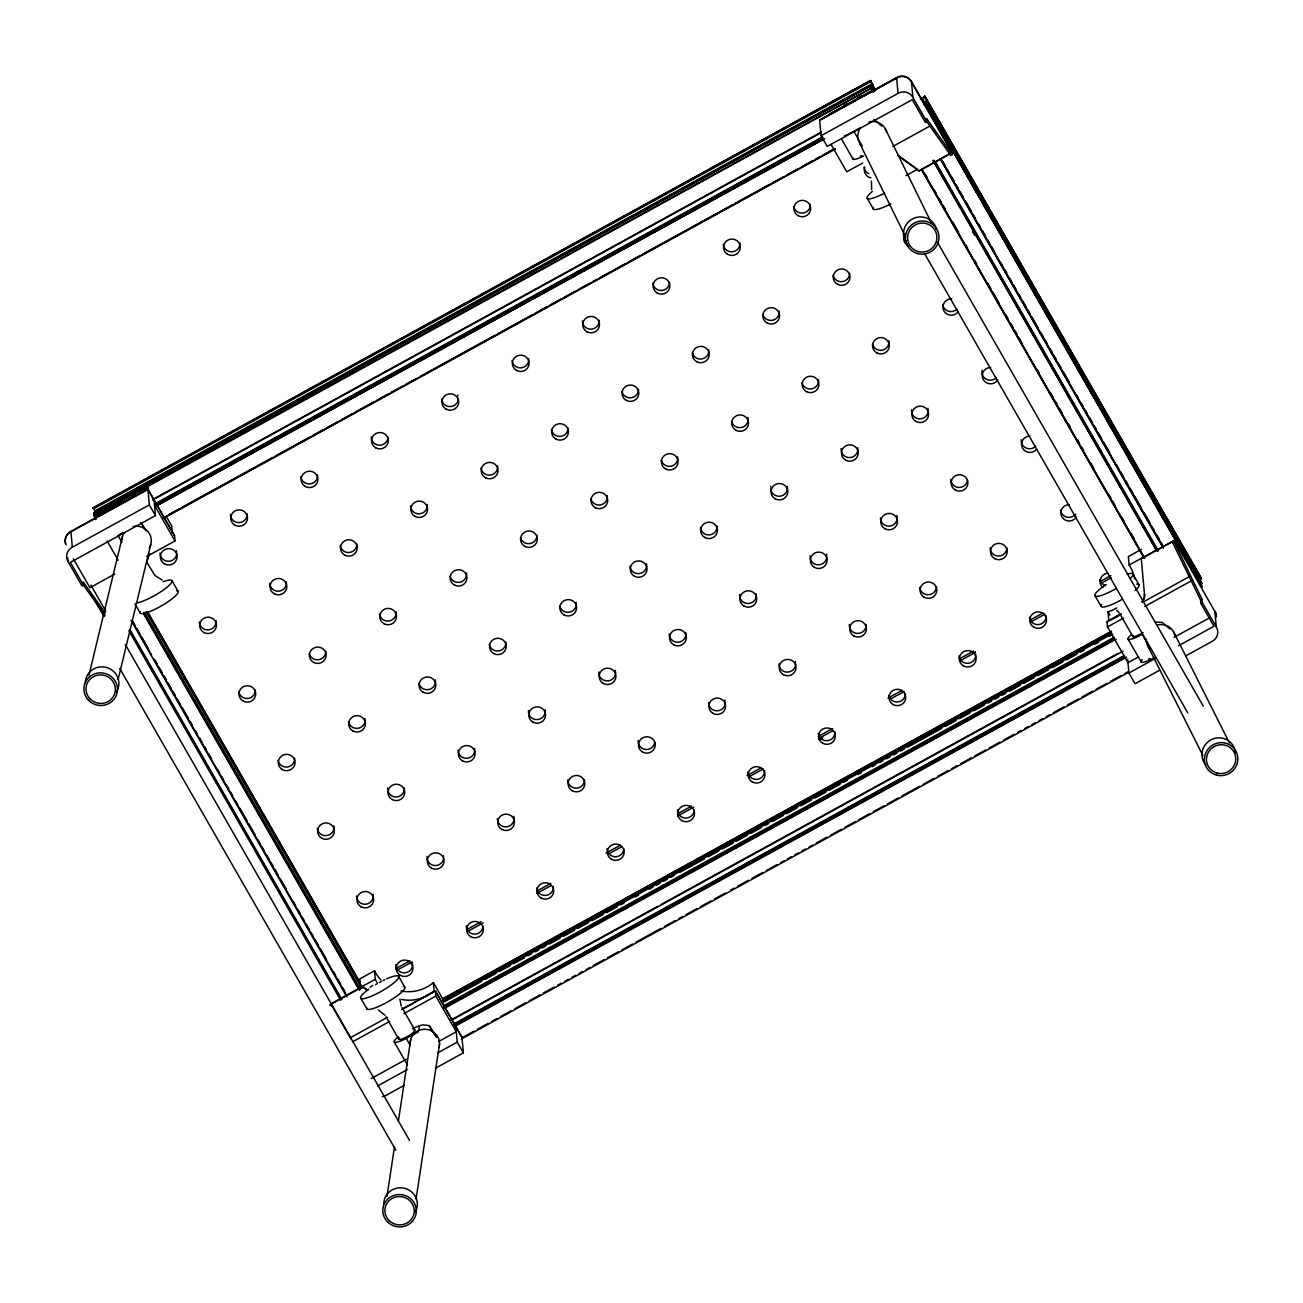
<?xml version="1.0" encoding="UTF-8"?>
<svg xmlns="http://www.w3.org/2000/svg" width="1303" height="1303" viewBox="0 0 1303 1303"><rect width="100%" height="100%" fill="white"/><g stroke="black" fill="none" stroke-linecap="round" stroke-linejoin="round"><path stroke-width="1.5" d="M386.991 1196.431L394.516 1146.64M398.376 1121.085L410.722 1039.419M416.064 1199.118L439.551 1043.768M434.469 1034.452A13.437 12.981 11 0 1 436.586 1037.221L429.208 1025.591L422.693 1024.858L419.517 1025.722L418.296 1031.976L406.21 1038.377A14.708 2.899 -29.8 0 1 394.825 1042.351A14.708 2.899 -29.8 0 1 398.376 1036.83M871.626 189.619L871.414 181.068M88.913 675.296L122.498 536.364M118.101 679.563L150.741 544.54M921.547 99.093L925.049 96.227L920.423 99.061M1198.793 580.747L1201.431 578.483L924.821 96.194M370.15 987.299L372.772 985.345M844.458 135.773A14.708 2.899 -29.8 0 0 853.872 131.391L860.746 127.466M95.282 512.014L93.197 507.616L870.599 80.493L872.147 83.522M93.262 508.219L870.795 80.753M93.311 508.398L870.599 80.493M93.507 508.805L870.795 81.633L872.88 84.809M94.777 511.02L872.065 83.832L875.6 90.542M95.005 511.46L872.293 84.272L875.16 90.591M94.891 515.63L93.686 512.893L872.587 84.825M93.751 513.626L870.974 85.721L874.199 91.047M829.539 113.915L872.31 90.396L871.17 87.985L93.881 515.157L95.982 519.571M93.963 516.037L872.13 87.936L874.069 91.194M103.898 512.177L107.465 510.206M118.15 504.326L121.716 502.372M132.417 496.492L135.984 494.537M139.551 492.567L148.461 487.68M843.741 105.576L847.308 103.605M858.009 97.725L861.576 95.77M148.509 488.185L94.972 517.063M66.013 544.687A10.554 10.31 -5.2 0 1 70.883 531.412L147.89 489.097L174.504 535.533L174.993 540.957L146.636 556.544M952.216 154.585L952.004 152.386L911.481 81.649A10.554 10.31 -5.2 0 0 896.627 77.61L819.62 119.925L821.069 135.707L827.21 146.425L912.263 99.68L925.374 122.531L926.84 121.733L926.531 118.475L952.216 154.585L950.75 155.399L926.238 120.918M896.659 77.952L819.652 120.267L896.659 77.968A10.554 10.31 -5.2 0 1 911.514 82.008L952.037 152.744M152.712 499.489L821.248 132.092M152.744 499.977L821.297 132.58M105.38 613.143L83.197 581.952L83.506 585.21L82.04 586.024L68.114 561.723A10.554 10.31 -5.2 0 1 72.316 547.195L149.324 504.88L147.89 489.097M821.069 135.707L898.06 93.393A10.554 10.31 -5.2 0 1 912.914 97.432L926.84 121.733M155.79 503.333L822.535 136.913M156.018 503.805L822.779 137.369M156.165 505.531L822.926 139.095M155.22 506.492L821.981 140.072M156.213 506.036L824.766 138.623M154.063 500.173L155.464 515.597L70.395 562.342L83.506 585.21M168.624 514.701L179.325 508.789M182.892 506.867L272.034 457.842M275.601 455.92L309.462 437.271M313.029 435.349L323.73 429.436M327.297 427.514L337.998 421.586M341.565 419.68L352.25 413.751M355.817 411.829L373.652 401.992M377.218 400.07L387.903 394.157M391.486 392.236L402.171 386.323M405.738 384.401L416.439 378.473M420.006 376.567L494.879 335.376M498.446 333.454L532.308 314.789M535.891 312.883L546.576 306.954M550.143 305.049L560.844 299.12M564.411 297.198L575.095 291.286M578.662 289.364L589.363 283.451M592.93 281.529L596.497 279.526M600.064 277.604L610.749 271.692M614.332 269.77L625.017 263.841M628.583 261.936L639.284 256.007M642.851 254.101L731.993 205.06M735.56 203.154L769.421 184.489M772.988 182.567L783.689 176.654M787.256 174.732L797.941 168.82M801.524 166.898L812.209 160.969M815.776 159.064L819.343 157.06M822.91 155.138L833.611 149.21M163.103 518.04L835.207 148.672M163.347 518.399L835.451 149.014M924.853 101.748L925.602 102.237L923.501 102.856M923.778 104.843L925.749 103.768L1202.197 586.904L925.749 103.768M114.745 574.069L89.923 587.718L73.359 558.792M862.684 163.022L846.738 171.784L831.135 144.568M892.816 146.457L930.016 126.016M906.041 175.596L917.442 169.325L897.653 155.122M952.004 152.386L919.055 170.888L950.31 153.705M374.547 970.784L359.872 978.846L360.654 987.348L375.313 979.302L374.547 970.784A37.803 36.907 -5.2 0 0 381.03 980.084M1141.412 549.345L1128.365 556.511L1129.147 565.013A37.803 36.907 -5.2 0 1 1134.685 578.972M1129.147 565.013L1143.806 556.951M331.271 1003.668L362.543 986.485L367.462 990.036M1142.063 602.002A10.017 9.789 -5.2 0 0 1144.506 594.705L1141.298 558.515L1174.296 540.37L1214.868 611.465A10.554 10.31 -5.2 0 1 1216.383 616.824M329.578 1004.988L362.576 986.843L367.495 990.41M395.607 968.699L409.875 960.865M466.963 929.495L481.23 921.661M536.527 891.268L550.794 883.418M606.09 853.042L620.358 845.191M677.43 813.821L691.698 805.987M746.994 775.594L761.261 767.76M818.349 736.39L832.617 728.54M887.913 698.164L902.181 690.313M959.252 658.943L973.52 651.109M1030.608 619.739L1043.084 612.866M1100.172 581.513L1110.873 575.617M1174.329 540.729L1141.298 558.515M1178.531 645.734L1213.973 626.271L1200.877 603.403L1200.584 600.146L1173.026 543.384L1174.492 542.569L1174.296 540.37M397.594 969.904L411.862 962.054M467.158 931.678L483.218 922.85M536.722 893.435L550.99 885.6M608.061 854.231L622.329 846.38M677.625 816.004L693.685 807.176M748.981 776.783L763.249 768.949M818.545 738.557L832.812 730.722M889.884 699.353L904.152 691.502M959.448 661.126L975.507 652.298M1030.803 621.906L1045.071 614.071M1100.367 583.679L1111.068 577.799M819.326 739.632L822.893 737.661M435.365 1068.265L463.363 1052.873L461.93 1037.09L435.316 990.655L402.35 1009.141M1120.906 613.876L1107.013 621.498L1107.501 626.922L1127.975 662.657L1138.61 656.81M350.279 1037.742L387.496 1017.301M401.682 1009.499L435.349 990.997L461.962 1037.449M1107.045 621.873L1121.215 614.071M1142.487 602.377L1190.339 576.089M352.51 1041.846L389.727 1021.389M403.914 1013.604L435.805 996.078L435.316 990.655M1107.501 626.922L1123.447 618.159M1144.718 606.481L1192.571 580.177M442.987 998.619L1111.524 631.206M443.167 998.831L1109.928 632.395M443.101 999.824L1111.638 632.411M441.505 1002.414L1111.834 634.024M444.258 1001.844L481.703 981.273M485.253 979.302L495.954 973.439M499.521 971.468L510.222 965.588M513.789 963.634L524.49 957.754M528.041 955.799L531.608 953.829M535.175 951.874L538.742 949.92M542.309 947.965L545.876 945.994M549.443 944.04L560.143 938.16M563.71 936.205L574.395 930.326M577.962 928.355L588.663 922.491M592.23 920.521L602.931 914.641M606.498 912.686L617.182 906.807M620.749 904.852L624.316 902.881M635.017 897.018L638.584 895.047M649.269 889.167L652.836 887.213M656.403 885.258L659.969 883.287M663.536 881.333L667.103 879.378M670.67 877.408L674.237 875.453M679.58 872.521L704.548 858.807M708.115 856.837L718.8 850.957M722.367 849.002L733.068 843.122M736.635 841.168L747.336 835.288M750.903 833.334L761.587 827.454M765.154 825.483L768.721 823.529M772.288 821.574L782.989 815.694M786.556 813.723L797.241 807.86M800.808 805.889L811.508 800.009M815.075 798.055L825.776 792.175M829.343 790.221L840.028 784.341M843.595 782.37L847.162 780.416M857.863 774.536L861.43 772.581M872.13 766.701L875.697 764.747M879.248 762.776L882.815 760.822M886.382 758.867L889.949 756.896M893.516 754.942L897.083 752.987M900.65 751.033L904.217 749.062M907.784 747.108L941.646 728.491M945.212 726.537L955.913 720.657M959.48 718.686L970.181 712.822M973.748 710.852L984.433 704.972M988 703.017L991.567 701.063M995.134 699.092L998.701 697.138M1002.268 695.183L1005.835 693.212M1009.402 691.258L1020.102 685.378M1023.653 683.423L1034.354 677.544M1037.921 675.589L1048.622 669.709M1052.189 667.739L1062.873 661.875M1066.44 659.904L1077.141 654.025M1080.708 652.07L1084.275 650.116M1094.976 644.236L1098.543 642.265M1109.228 636.401L1112.795 634.431M443.688 1005.721L1114 637.33M443.769 1007.203L1114.098 638.763M443.834 1007.936L1114.163 639.561M460.871 998.912L471.572 993.033M475.139 991.078L485.824 985.198M489.391 983.228L500.091 977.348M503.658 975.393L514.359 969.513M517.926 967.559L521.493 965.604M532.178 959.725L535.745 957.754M546.446 951.874L550.013 949.92M560.713 944.04L564.264 942.085M567.831 940.131L571.398 938.16M582.099 932.28L585.666 930.326M596.367 924.446L599.934 922.491M610.618 916.612L614.185 914.657M624.886 908.777L628.453 906.807M690.851 872.521L694.418 870.567M697.985 868.596L708.685 862.716M712.236 860.762L722.937 854.882M726.504 852.928L737.205 847.048M740.772 845.093L744.339 843.122M755.023 837.243L758.59 835.288M769.291 829.408L772.858 827.454M783.559 821.574L787.126 819.62M797.811 813.74L801.378 811.769M804.945 809.814L808.511 807.86M819.212 801.98L829.913 796.1M833.464 794.146L837.031 792.175M847.732 786.295L851.299 784.341M920.83 746.13L931.531 740.251M935.098 738.296L945.783 732.416M949.35 730.462L960.05 724.582M963.617 722.611L974.318 716.731M977.869 714.777L981.436 712.822M992.137 706.943L995.704 704.988M1006.405 699.108L1009.972 697.138M1020.656 691.258L1024.223 689.303M1027.79 687.349L1031.357 685.394M1042.058 679.514L1045.625 677.544M1056.326 671.664L1059.876 669.709M1070.577 663.83L1074.144 661.875M1084.845 655.995L1088.412 654.041M444.111 1008.506L1116.215 639.138M1200.584 600.146L1202.05 599.331L1174.492 542.569M1200.877 603.403L1202.343 602.589L1202.05 599.331M450.952 1020.005L657.754 906.351M661.321 904.396L1117.697 653.569M450.985 1020.51L1123.105 651.142M454.03 1023.881L1124.359 655.49M454.258 1024.337L1124.587 655.946M454.421 1026.08L1124.733 657.689M454.454 1026.569L1126.574 657.201M371.208 1078.542L406.666 1059.062M438.557 1041.537L456.278 1031.797L435.805 996.078M1174.052 637.33L1209.493 617.85M463.249 1037.074L473.95 1031.194M477.501 1029.223L488.202 1023.344M491.768 1021.389L497.127 1018.457M500.678 1016.487L511.379 1010.607M514.946 1008.652L525.646 1002.773M529.213 1000.818L539.898 994.938M543.465 992.984L554.166 987.104M557.733 985.133L561.3 983.179M564.867 981.224L568.434 979.27M572.001 977.299L575.568 975.344M579.135 973.39L582.685 971.419M586.252 969.465L589.819 967.51M593.386 965.539L604.087 959.659M607.654 957.705L618.355 951.825M621.906 949.871L632.606 943.991M636.173 942.036L661.142 928.322M664.693 926.352L675.394 920.472M678.961 918.517L682.528 916.563M686.095 914.592L696.796 908.712M700.362 906.758L711.047 900.878M714.614 898.923L725.315 893.044M730.657 890.112L734.224 888.141M737.791 886.187L748.492 880.307M752.059 878.352L762.76 872.473M766.311 870.502L777.011 864.638M780.578 862.667L784.145 860.713M787.712 858.758L791.279 856.788M794.846 854.833L798.413 852.879M801.98 850.908L805.547 848.953M809.098 846.999L812.665 845.028M816.232 843.074L826.933 837.194M830.5 835.239L841.201 829.359M844.767 827.405L855.452 821.525M859.019 819.554L869.72 813.691M873.287 811.72L883.988 805.84M887.555 803.886L898.239 798.006M901.806 796.052L919.641 786.246M923.208 784.292L933.893 778.412M937.46 776.458L948.161 770.578M951.727 768.607L957.07 765.675M960.637 763.721L971.338 757.841M974.905 755.87L985.605 750.007M989.172 748.036L999.857 742.156M1003.424 740.202L1014.125 734.322M1017.692 732.367L1021.259 730.397M1024.826 728.442L1028.393 726.488M1031.96 724.533L1035.51 722.562M1039.077 720.608L1042.644 718.653M1046.211 716.683L1049.778 714.728M1053.345 712.774L1064.046 706.894M1067.613 704.923L1078.298 699.059M1081.865 697.089L1092.565 691.209M1096.132 689.254L1106.833 683.375M1110.4 681.42L1121.085 675.54M1124.652 673.586L1128.219 671.615M461.539 1038.931L1128.3 672.495M377.479 1085.985L407.595 1069.421M437.727 1052.873L457.223 1042.156L455.822 1026.731M1159.556 670.263L1135.06 683.733L1128.919 673.016L1155.5 658.406M403.865 1085.562L386.372 1095.188A10.554 10.31 -5.2 0 1 382.316 1096.605M1185.811 655.832L1212.051 641.418A10.554 10.31 -5.2 0 0 1216.269 626.89L1214.836 611.107A10.554 10.31 -5.2 0 1 1216.35 616.466M1155.175 657.249L1151.868 659.025A14.708 2.899 -29.8 0 1 1142.21 659.611M123.15 532.666L117.97 535.403L121.993 542.439M412.66 1028.588L419.517 1025.722M925.537 101.52L1201.92 583.777L1185.095 555.844M1155.338 622.02L1162.146 622.378L1170.094 629.137M1201.431 578.483L1097.924 399.027M162.207 580.079L154.845 575.437L146.962 562.375M378.326 1009.972L385.004 1015.33M93.197 507.616L94.549 509.701M873.906 119.404L881.838 126.163M897.686 155.48L919.055 170.888M1116.769 610.227L1119.244 612.931M82.903 584.395L105.071 615.586M141.229 522.992L146.343 530.907M925.114 96.845L1201.415 579.232M924.446 96.292L957.721 154.373M959.741 157.891L961.761 161.425M963.78 164.944L1024.305 270.535M1026.308 274.07L1055.56 325.099M1057.58 328.617L1095.904 395.509M924.104 96.438L1201.073 579.493M925.602 102.237L1201.92 583.777M925.863 103.507L927.883 107.025M930.912 112.302L932.932 115.82M934.951 119.339L955.115 154.552M957.135 158.07L959.155 161.588M961.174 165.106L986.387 209.115M988.407 212.633L990.427 216.151M992.43 219.67L995.459 224.947M997.479 228.465L999.499 231.983M1001.518 235.501L1021.682 270.715M1023.702 274.233L1026.731 279.51M1028.751 283.028L1030.771 286.546M1032.79 290.064L1052.954 325.278M1054.974 328.796L1062.043 341.109M1064.046 344.627L1067.076 349.921M1069.095 353.439L1071.115 356.957M1073.135 360.475L1084.226 379.841M1086.246 383.359L1093.298 395.672M1095.318 399.19L1124.57 450.235M1126.59 453.753L1133.659 466.083M1135.662 469.601L1142.731 481.915M1144.751 485.433L1164.915 520.646M1166.934 524.164L1178.026 543.514M1181.055 548.807L1183.075 552.325M922.426 98.474L926.466 105.527M951.679 149.519L953.698 153.037M973.862 188.251L975.882 191.769M982.951 204.082L984.954 207.6M1045.478 313.209L1047.498 316.727M1089.862 390.656L1091.881 394.174M1107.013 420.576L1110.042 425.853M1161.478 515.613L1163.498 519.131M922.019 98.751L924.039 102.269M1202.343 602.589L1216.269 626.89M942.183 160.432L945.212 165.725M947.232 169.243L949.252 172.762M951.271 176.28L954.285 181.557M956.304 185.075L958.324 188.593M960.344 192.127L963.373 197.404M965.393 200.923L971.435 211.477M973.455 214.995L975.475 218.529M978.504 223.807L980.507 227.325M982.527 230.843L985.557 236.12M987.576 239.638L989.596 243.156M991.616 246.69L994.629 251.968M1000.688 262.522L1002.707 266.04M1004.727 269.558L1006.747 273.076M1009.76 278.37L1011.779 281.888M1013.799 285.406L1015.819 288.924M1018.848 294.201L1020.868 297.719M1022.871 301.237L1025.901 306.531M1027.92 310.049L1029.94 313.567M1031.96 317.085L1038.002 327.639M1041.032 332.933L1043.051 336.451M1045.071 339.969L1047.091 343.487M1050.12 348.764L1052.124 352.282M1054.143 355.8L1056.163 359.335M1058.183 362.853L1061.212 368.13M1063.232 371.648L1069.274 382.202M1076.343 394.532L1078.363 398.05M1081.376 403.327L1083.396 406.845M1085.415 410.364L1087.435 413.882M1089.455 417.416L1092.484 422.693M1094.487 426.211L1096.507 429.729M1098.527 433.248L1101.556 438.525M1103.576 442.043L1109.619 452.613M1116.687 464.927L1118.707 468.445M1120.727 471.963L1123.74 477.256M1125.759 480.774L1127.779 484.293M1129.799 487.811L1132.828 493.088M1134.848 496.606L1140.891 507.176M1143.92 512.454L1149.979 523.008M1151.982 526.526L1154.002 530.06M1157.031 535.338L1159.051 538.856M1161.071 542.374L1163.09 545.892M940.782 158.803L1162.699 546.022M940.326 158.657L1163.237 547.635M940.375 159.145L1163.286 548.123M935.359 161.784L1158.269 550.762M933.958 160.334L1157.878 551.055M933.111 160.285L1157.031 551.022M933.143 160.806L1156.07 549.768M972.543 231.706L974.563 235.224M925.277 174.162L927.296 177.68M934.349 190.01L936.368 193.528M939.398 198.805L941.417 202.323M943.421 205.841L945.441 209.376M952.509 221.689L958.552 232.243M965.621 244.573L967.64 248.091M974.693 260.405L976.713 263.939M987.804 283.288L990.834 288.566M992.853 292.1L998.912 302.654M1005.965 314.968L1007.985 318.486M1011.014 323.779L1013.034 327.297M1015.037 330.815L1017.057 334.334M1019.076 337.852L1022.106 343.129M1037.237 369.531L1039.257 373.049M1050.348 392.415L1053.378 397.692M1055.397 401.21L1057.401 404.728M1059.42 408.262L1062.45 413.54M1068.509 424.094L1070.512 427.612M1077.581 439.942L1079.601 443.46M1081.62 446.978L1083.64 450.496M1090.692 462.826L1093.722 468.103M1108.853 494.505L1110.873 498.023M1112.892 501.541L1114.896 505.059M1121.964 517.372L1123.984 520.907M1131.037 533.22L1134.066 538.497M921.84 169.325L1144.751 558.303M922.296 170.449L1144.197 557.717M921.351 169.488L1144.278 558.45M871.039 86.454L872.179 88.441M873.287 92.399L871.17 87.985M1132.844 573.988L1138.985 584.705M937.297 242.049L1203.239 706.112M924.869 254.101L1187.782 712.871M1120.238 614.479L1133.903 638.34M841.673 139.323L852.911 158.933M1128.04 639.04L1141.151 661.891M1116.752 607.866A37.803 36.907 -5.2 0 1 1108.022 611.84L1109.895 615.13M867.212 198.268L873.352 208.985M1094.992 595.764L1101.133 606.481M166.1 516.2L171.752 526.07L172.371 532.878M400.901 990.931A37.803 36.907 -5.2 0 0 433.378 982.609L442.808 999.043L443.264 1004.141M174.537 535.908L147.907 489.456L70.916 531.771A10.554 10.31 -5.2 0 0 65.573 543.726M154.52 505.238L174.993 540.957M149.324 504.88L155.464 515.597M457.223 1042.156L463.363 1052.873M140.952 522.617L144.747 529.213M429.208 1025.591L433.932 1033.833M171.931 580.601L178.071 591.318M398.62 976.37L404.761 987.088M402.024 1007.659L414.729 1029.81M386.014 1016.861L398.702 1039.012M107.139 540.957L118.215 560.306M148.021 612.589L359.84 982.201M394.369 1042.172L407.464 1065.04M147.662 612.654L359.481 982.267M147.125 612.035L361.957 986.925M146.164 611.84L362.006 988.505M144.535 612.622L360.377 989.27M143.753 612.329L359.612 989.026M143.819 613.11L359.677 989.759M143.363 613.485L359.205 990.133M134.942 603.908L140.203 613.094M360.752 998.147L366.909 1008.864M132.857 621.547L134.877 625.065M136.88 628.583L139.91 633.861M141.929 637.379L147.988 647.949M155.041 660.263L157.06 663.781M159.08 667.299L162.109 672.576M164.129 676.11L166.132 679.629M168.152 683.147L171.182 688.424M173.201 691.942L175.221 695.46M177.241 698.978L180.254 704.271M182.273 707.79L188.332 718.344M190.352 721.862L192.372 725.38M195.385 730.674L197.404 734.192M199.424 737.71L202.454 742.987M204.473 746.505L206.493 750.023M208.496 753.541L211.526 758.835M217.585 769.389L219.604 772.907M221.608 776.425L223.627 779.943M226.657 785.22L228.677 788.755M230.696 792.273L232.716 795.791M235.729 801.068L237.749 804.586M239.768 808.104L246.837 820.434M248.857 823.952L254.899 834.506M257.929 839.784L259.948 843.318M261.968 846.836L263.972 850.354M267.001 855.631L269.021 859.149M271.04 862.667L273.06 866.186M275.08 869.704L278.093 874.997M280.112 878.515L286.171 889.069M293.224 901.399L295.244 904.917M298.273 910.194L300.293 913.712M302.312 917.231L304.332 920.749M306.335 924.267L309.365 929.56M311.384 933.078L313.404 936.596M315.424 940.115L318.453 945.392M320.457 948.91L326.516 959.48M333.584 971.794L335.588 975.312M337.607 978.83L340.637 984.123M342.656 987.641L344.676 991.16M132.45 621.678L151.604 655.116M153.624 658.65L346.289 994.808M131.033 620.261L346.891 996.909M130.039 629.952L341.858 999.564M129.665 630.245L340.474 998.098M128.867 630.701L340.686 1000.313M125.349 644.562L409.5 1140.369M90.835 585.031L105.738 611.026M350.898 1038.817L331.043 1004.173L331.206 1006.014M97.806 603.582L100.82 608.859M93.897 598.077L103.996 615.684M89.956 591.92L92.969 597.197M94.989 600.716L104.077 616.563M119.795 668.488L395.851 1150.191M1147.145 643.161L1142.112 634.366A14.708 2.899 -29.8 0 1 1129.522 639.48A14.708 2.899 -29.8 0 1 1130.874 635.066M853.872 131.391L861.902 145.464M406.21 1038.377L410.233 1045.413M95.819 512.421L94.81 510.304M1173.482 631.662L1229.397 742.889M1147.943 646.223L1202.946 755.659M885.242 128.704L931.45 223.057M859.703 143.265L905.031 235.794M401.21 1006.014L399.874 999.043M1172.863 541.527L1173.026 543.384M1144.506 594.705L1144.474 594.347A10.017 9.789 -5.2 0 1 1142.031 601.644M1127.665 659.269L1128.919 673.016M1108.022 611.84L1108.788 620.358A37.803 36.907 -5.2 0 0 1119.13 615.325M950.571 153.542L950.75 155.399M911.481 81.649L912.914 97.432M896.627 77.61L898.06 93.393M433.378 982.609L434.16 991.111A37.803 36.907 -5.2 0 1 429.501 994.482M70.883 531.412L72.316 547.195M67.756 557.863L68.114 561.723M427.84 995.459A37.803 36.907 -5.2 0 1 401.682 999.45M377.153 982.609A37.803 36.907 -5.2 0 1 375.313 979.302M386.584 978.895A21.842 4.316 -29.8 0 1 395.786 981.159A21.842 4.316 -29.8 0 1 366.518 998A21.842 4.316 -29.8 0 1 368.749 989.156M375.557 984.677A21.842 4.316 -29.8 0 1 377.398 983.602M379.271 982.543A21.842 4.316 -29.8 0 1 381.127 981.55M382.984 980.589A21.842 4.316 -29.8 0 1 384.808 979.709M403.278 986.485A21.842 4.316 -29.8 0 1 389.06 1001.095A21.842 4.316 -29.8 0 1 366.811 1007.936M884.688 193.105A21.842 4.316 -29.8 0 1 868.335 198.838A21.842 4.316 -29.8 0 1 872.359 191.46M890.845 203.822A21.842 4.316 -29.8 0 1 873.499 207.454M146.799 562.847A37.803 36.907 -5.2 0 1 149.829 553.905M863.612 156.051A14.708 2.899 -29.8 0 1 853.009 158.005M861.82 155.578A9.235 1.824 -29.8 0 1 860.127 156.181M1143.106 632.509A9.235 1.824 -29.8 0 1 1132.975 635.538M1150.077 658.552A9.235 1.824 -29.8 0 1 1148.366 659.155M907.295 244.182A16.792 16.516 -26.1 0 1 912.67 218.823A16.792 16.516 -26.1 0 1 936.45 229.181M862 146.262A14.708 14.463 -26.1 0 1 859.866 128.753M868.824 121.977A14.708 14.463 -26.1 0 1 886.659 132.189M1205.747 764.975A16.792 16.402 -26.7 0 1 1212.507 739.11A16.792 16.402 -26.7 0 1 1235.374 752.776M1150.223 649.203A14.708 14.349 -26.7 0 1 1146.086 639.024M1157.113 625.033A14.708 14.349 -26.7 0 1 1174.899 635.147M176.589 590.731A21.842 4.316 -29.8 0 1 161.442 605.862A21.842 4.316 -29.8 0 1 140.366 611.563M163.233 581.757A21.842 4.316 -29.8 0 1 166.116 587.946A21.842 4.316 -29.8 0 1 136.392 602.947M1127.095 574.134A21.842 4.316 -29.8 0 1 1130.01 578.776M1116.215 588.533A21.842 4.316 -29.8 0 1 1095.53 596.171A21.842 4.316 -29.8 0 1 1106.231 584.526M1136.672 584.119A21.842 4.316 -29.8 0 1 1135.076 590.471M1122.355 599.25A21.842 4.316 -29.8 0 1 1101.686 604.25M333.861 825.825A8.404 8.209 -5.2 0 1 326.858 835.598A8.404 8.209 -5.2 0 1 317.264 828.301M1102.827 587.458A8.404 8.209 -5.2 0 1 1107.778 573.239M870.827 177.892A8.404 8.209 -5.2 0 1 864.736 167.273M958.291 311.564A8.404 8.209 -5.2 0 1 943.779 310.733A8.404 8.209 -5.2 0 1 951.825 298.876M1036.667 449.095A8.404 8.209 -5.2 0 1 1022.399 447.923A8.404 8.209 -5.2 0 1 1029.989 436.033M1076.457 516.965A8.404 8.209 -5.2 0 1 1061.912 516.884A8.404 8.209 -5.2 0 1 1069.307 504.619M908.777 246.055A8.404 8.209 -5.2 0 1 907.979 245.697M907.23 245.241A8.404 8.209 -5.2 0 1 905.08 233.84M997.837 379.776A8.404 8.209 -5.2 0 1 983.293 379.71A8.404 8.209 -5.2 0 1 990.687 367.446M294.673 758.085A8.404 8.209 -5.2 0 1 287.556 767.011A8.404 8.209 -5.2 0 1 278.093 760.561M255.404 689.938A8.404 8.209 -5.2 0 1 247.798 698.473A8.404 8.209 -5.2 0 1 238.71 691.551M623.828 848.676A8.404 8.209 -5.2 0 1 615.309 856.804A8.404 8.209 -5.2 0 1 607.035 848.514M427.221 504.57A8.404 8.209 -5.2 0 1 419.55 513.838A8.404 8.209 -5.2 0 1 410.494 505.906M545.045 709.76A8.404 8.209 -5.2 0 1 537.178 719.614A8.404 8.209 -5.2 0 1 528.464 710.526M536.983 535.191A8.404 8.209 -5.2 0 1 520.467 537.634M615.228 670.247A8.404 8.209 -5.2 0 1 608.012 680.899A8.404 8.209 -5.2 0 1 598.859 671.843M654.855 742.221A8.404 8.209 -5.2 0 1 645.555 749.486A8.404 8.209 -5.2 0 1 638.177 740.43M497.616 465.888A8.404 8.209 -5.2 0 1 490.368 475.106A8.404 8.209 -5.2 0 1 480.97 468.07M576.138 602.491A8.404 8.209 -5.2 0 1 569.574 612.182A8.404 8.209 -5.2 0 1 559.671 605.814M373.326 896.122A8.404 8.209 -5.2 0 1 364.856 904.282A8.404 8.209 -5.2 0 1 356.533 896.041M373.163 894.412A8.404 8.209 -5.2 0 1 373.293 895.259M317.557 474.992A8.404 8.209 -5.2 0 1 309.951 483.934A8.404 8.209 -5.2 0 1 300.83 476.54M553.4 886.512A8.404 8.209 -5.2 0 1 545.794 895.454A8.404 8.209 -5.2 0 1 536.673 888.06M474.65 748.443A8.404 8.209 -5.2 0 1 467.223 758.281A8.404 8.209 -5.2 0 1 458.021 750.072M387.985 437.156A8.404 8.209 -5.2 0 1 379.466 445.284A8.404 8.209 -5.2 0 1 371.192 436.994M466.507 573.011A8.404 8.209 -5.2 0 1 459.861 582.278A8.404 8.209 -5.2 0 1 450.072 576.317M505.873 642.021A8.404 8.209 -5.2 0 1 498.74 650.946A8.404 8.209 -5.2 0 1 489.276 644.496M669.563 282.409A8.404 8.209 -5.2 0 1 661.484 290.52A8.404 8.209 -5.2 0 1 652.803 283.093M747.922 417.432A8.404 8.209 -5.2 0 1 741.879 427.433A8.404 8.209 -5.2 0 1 731.651 421.569M826.802 556.723A8.404 8.209 -5.2 0 1 817.877 564.867A8.404 8.209 -5.2 0 1 810.059 555.778M826.411 554.182A8.404 8.209 -5.2 0 1 826.754 555.86M866.072 624.446A8.404 8.209 -5.2 0 1 857.635 633.47A8.404 8.209 -5.2 0 1 849.361 624.365M708.799 349.823A8.404 8.209 -5.2 0 1 701.991 358.976A8.404 8.209 -5.2 0 1 692.316 352.852M787.321 486.426A8.404 8.209 -5.2 0 1 780.334 496.199A8.404 8.209 -5.2 0 1 770.724 488.902M770.741 487.192A8.404 8.209 -5.2 0 1 770.887 486.345M975.768 654.383A8.404 8.209 -5.2 0 1 968.162 663.325A8.404 8.209 -5.2 0 1 959.041 655.946M975.133 651.907A8.404 8.209 -5.2 0 1 975.426 652.705M739.925 242.863A8.404 8.209 -5.2 0 1 732.319 251.805A8.404 8.209 -5.2 0 1 723.198 244.41M818.496 379.58A8.404 8.209 -5.2 0 1 811.834 388.848A8.404 8.209 -5.2 0 1 802.045 382.887M584.526 780.057A8.404 8.209 -5.2 0 1 576.04 788.217A8.404 8.209 -5.2 0 1 567.717 779.976M694.222 809.994A8.404 8.209 -5.2 0 1 685.704 818.121A8.404 8.209 -5.2 0 1 677.43 809.831M458.379 398.474A8.404 8.209 -5.2 0 1 450.301 406.585A8.404 8.209 -5.2 0 1 441.619 399.158M457.711 395.118A8.404 8.209 -5.2 0 1 458.004 395.933M888.89 340.897A8.404 8.209 -5.2 0 1 882.245 350.165A8.404 8.209 -5.2 0 1 872.44 344.204M967.543 480.204A8.404 8.209 -5.2 0 1 958.666 487.485A8.404 8.209 -5.2 0 1 950.799 479.26M1006.893 547.928A8.404 8.209 -5.2 0 1 998.424 556.088A8.404 8.209 -5.2 0 1 990.101 547.846M927.899 408.214A8.404 8.209 -5.2 0 1 920.684 418.882A8.404 8.209 -5.2 0 1 911.546 409.81M1105.498 585.568A8.404 8.209 -5.2 0 1 1099.96 579.412M868.84 173.722A8.404 8.209 -5.2 0 1 864.003 167.045M956.858 309.267A8.404 8.209 -5.2 0 1 942.672 304.674M1035.771 446.131A8.404 8.209 -5.2 0 1 1021.243 439.714M1075.643 514.05A8.404 8.209 -5.2 0 1 1060.528 510.01M435.349 679.857A8.404 8.209 -5.2 0 1 428.785 689.564A8.404 8.209 -5.2 0 1 418.882 683.195M396.112 611.71A8.404 8.209 -5.2 0 1 389.027 621.042A8.404 8.209 -5.2 0 1 379.499 614.169M795.71 663.993A8.404 8.209 -5.2 0 1 787.224 672.153A8.404 8.209 -5.2 0 1 778.917 663.911M795.319 661.452A8.404 8.209 -5.2 0 1 795.547 662.282M638.486 389.369A8.404 8.209 -5.2 0 1 621.906 391.535M717.057 525.956A8.404 8.209 -5.2 0 1 709.5 534.93A8.404 8.209 -5.2 0 1 700.33 527.585M905.406 693.929A8.404 8.209 -5.2 0 1 888.776 695.476M325.799 651.239A8.404 8.209 -5.2 0 1 309.267 653.699M404.386 787.989A8.404 8.209 -5.2 0 1 395.949 796.996A8.404 8.209 -5.2 0 1 387.675 787.908M443.671 858.286A8.404 8.209 -5.2 0 1 434.371 865.534A8.404 8.209 -5.2 0 1 426.977 856.494M443.557 855.729A8.404 8.209 -5.2 0 1 443.688 856.576M764.584 770.448A8.404 8.209 -5.2 0 1 756.978 779.389A8.404 8.209 -5.2 0 1 747.857 771.995M528.741 358.928A8.404 8.209 -5.2 0 1 521.135 367.869A8.404 8.209 -5.2 0 1 512.014 360.475M607.296 495.645A8.404 8.209 -5.2 0 1 600.65 504.912A8.404 8.209 -5.2 0 1 590.862 498.951M685.834 632.378A8.404 8.209 -5.2 0 1 678.407 642.216A8.404 8.209 -5.2 0 1 669.205 634.007M176.801 553.221A8.404 8.209 -5.2 0 1 168.282 561.332A8.404 8.209 -5.2 0 1 160.008 553.058M176.426 550.68A8.404 8.209 -5.2 0 1 176.638 551.511M412.644 964.741A8.404 8.209 -5.2 0 1 404.125 972.869A8.404 8.209 -5.2 0 1 395.835 964.578M412.269 962.2A8.404 8.209 -5.2 0 1 412.481 963.031M216.037 620.635A8.404 8.209 -5.2 0 1 208.35 629.903A8.404 8.209 -5.2 0 1 199.31 621.971M364.954 718.539A8.404 8.209 -5.2 0 1 358.39 728.247A8.404 8.209 -5.2 0 1 348.487 721.878M483.038 926.058A8.404 8.209 -5.2 0 1 474.52 934.186A8.404 8.209 -5.2 0 1 466.23 925.896M286.432 581.936A8.404 8.209 -5.2 0 1 278.744 591.22A8.404 8.209 -5.2 0 1 269.705 583.272M247.163 513.675A8.404 8.209 -5.2 0 1 239.117 522.65A8.404 8.209 -5.2 0 1 230.403 514.359M514.115 818.74A8.404 8.209 -5.2 0 1 505.645 826.9A8.404 8.209 -5.2 0 1 497.323 818.659M513.74 816.199A8.404 8.209 -5.2 0 1 514.082 817.877M356.892 544.117A8.404 8.209 -5.2 0 1 349.139 552.521A8.404 8.209 -5.2 0 1 340.164 545.452M725.315 702.675A8.404 8.209 -5.2 0 1 716.829 710.835A8.404 8.209 -5.2 0 1 708.523 702.594M724.924 700.134A8.404 8.209 -5.2 0 1 725.152 700.965M568.075 428.052A8.404 8.209 -5.2 0 1 560.339 436.456A8.404 8.209 -5.2 0 1 551.364 429.387M646.532 563.792A8.404 8.209 -5.2 0 1 639.529 573.564A8.404 8.209 -5.2 0 1 629.935 566.284M834.979 731.765A8.404 8.209 -5.2 0 1 827.372 740.707A8.404 8.209 -5.2 0 1 818.251 733.312M599.136 320.229A8.404 8.209 -5.2 0 1 591.09 329.203A8.404 8.209 -5.2 0 1 582.376 320.929M677.69 456.962A8.404 8.209 -5.2 0 1 671.045 466.213A8.404 8.209 -5.2 0 1 661.256 460.268M756.229 593.696A8.404 8.209 -5.2 0 1 748.362 603.55A8.404 8.209 -5.2 0 1 739.664 594.461M897.197 518.024A8.404 8.209 -5.2 0 1 888.711 526.184A8.404 8.209 -5.2 0 1 880.405 517.942M896.806 515.499A8.404 8.209 -5.2 0 1 897.148 517.177M936.499 586.611A8.404 8.209 -5.2 0 1 928.469 594.771A8.404 8.209 -5.2 0 1 919.739 587.392M779.21 311.124A8.404 8.209 -5.2 0 1 762.955 314.984M857.716 447.727A8.404 8.209 -5.2 0 1 849.849 457.597A8.404 8.209 -5.2 0 1 841.152 448.509M1046.162 615.7A8.404 8.209 -5.2 0 1 1038.556 624.642A8.404 8.209 -5.2 0 1 1029.435 617.247M849.67 273.304A8.404 8.209 -5.2 0 1 833.106 275.47M810.336 204.18A8.404 8.209 -5.2 0 1 803.153 213.057A8.404 8.209 -5.2 0 1 793.722 206.574M906.204 241.104A8.404 8.209 -5.2 0 1 904.494 239.149M996.469 377.544A8.404 8.209 -5.2 0 1 982.087 370.28M413.328 1029.907A9.235 1.824 -29.8 0 1 407.986 1036.162A9.235 1.824 -29.8 0 1 399.484 1037.905M85.346 682.723A16.792 16.287 13.6 0 1 106.699 667.559A16.792 16.287 13.6 0 1 116.521 691.746M133.02 526.559A14.708 14.252 13.6 0 1 149.21 547.944M121.945 540.045A14.708 14.252 13.6 0 1 124.013 532.96M383.799 1203.597A16.792 16.173 8.6 0 1 405.135 1188.45A16.792 16.173 8.6 0 1 415.005 1212.425M410.168 1043.084A14.708 14.154 8.6 0 1 426.977 1029.435A14.708 14.154 8.6 0 1 438.997 1047.417M917.719 253.613A16.792 16.516 -26.1 0 0 938.453 233.27A16.792 16.516 -26.1 0 0 910.52 225.891A16.792 16.516 -26.1 0 0 917.719 253.613M918.289 251.609A14.708 14.463 -26.1 0 0 936.434 233.807A14.708 14.463 -26.1 0 0 911.986 227.357A14.708 14.463 -26.1 0 0 918.289 251.609M1216.579 775.09A16.792 16.402 -26.7 0 0 1237.345 754.795A16.792 16.402 -26.7 0 0 1209.461 747.547A16.792 16.402 -26.7 0 0 1216.579 775.09M1217.149 773.102A14.708 14.349 -26.7 0 0 1235.309 755.333A14.708 14.349 -26.7 0 0 1210.927 748.997A14.708 14.349 -26.7 0 0 1217.149 773.102M400.265 975.344A8.404 8.209 -5.2 0 0 412.97 968.373A8.404 8.209 -5.2 0 0 400.477 961.142A8.404 8.209 -5.2 0 0 400.265 975.344M321.694 838.187A8.404 8.209 -5.2 0 0 334.35 831.151A8.404 8.209 -5.2 0 0 321.825 823.985A8.404 8.209 -5.2 0 0 321.694 838.187M313.844 662.527A8.404 8.209 -5.2 0 0 326.125 654.872A8.404 8.209 -5.2 0 0 313.241 648.34A8.404 8.209 -5.2 0 0 313.844 662.527M352.771 730.918A8.404 8.209 -5.2 0 0 365.443 723.882A8.404 8.209 -5.2 0 0 352.918 716.715A8.404 8.209 -5.2 0 0 352.771 730.918M470.66 936.662A8.404 8.209 -5.2 0 0 483.364 929.674A8.404 8.209 -5.2 0 0 470.872 922.459A8.404 8.209 -5.2 0 0 470.66 936.662M274.412 593.875A8.404 8.209 -5.2 0 0 286.823 586.415A8.404 8.209 -5.2 0 0 274.053 579.672A8.404 8.209 -5.2 0 0 274.412 593.875M234.817 525.125A8.404 8.209 -5.2 0 0 247.521 518.154A8.404 8.209 -5.2 0 0 235.029 510.923A8.404 8.209 -5.2 0 0 234.817 525.125M392.089 799.505A8.404 8.209 -5.2 0 0 404.744 792.468A8.404 8.209 -5.2 0 0 392.219 785.302A8.404 8.209 -5.2 0 0 392.089 799.505M431.391 868.091A8.404 8.209 -5.2 0 0 444.062 861.055A8.404 8.209 -5.2 0 0 431.521 853.888A8.404 8.209 -5.2 0 0 431.391 868.091M501.785 829.408A8.404 8.209 -5.2 0 0 514.457 822.356A8.404 8.209 -5.2 0 0 501.916 815.206A8.404 8.209 -5.2 0 0 501.785 829.408M344.806 555.192A8.404 8.209 -5.2 0 0 357.217 547.732A8.404 8.209 -5.2 0 0 344.448 540.989A8.404 8.209 -5.2 0 0 344.806 555.192M384.238 623.844A8.404 8.209 -5.2 0 0 396.519 616.172A8.404 8.209 -5.2 0 0 383.636 609.657A8.404 8.209 -5.2 0 0 384.238 623.844M423.182 692.235A8.404 8.209 -5.2 0 0 435.837 685.183A8.404 8.209 -5.2 0 0 423.312 678.016A8.404 8.209 -5.2 0 0 423.182 692.235M305.211 486.442A8.404 8.209 -5.2 0 0 317.916 479.471A8.404 8.209 -5.2 0 0 305.423 472.24A8.404 8.209 -5.2 0 0 305.211 486.442M541.054 897.979A8.404 8.209 -5.2 0 0 553.759 890.991A8.404 8.209 -5.2 0 0 541.266 883.76A8.404 8.209 -5.2 0 0 541.054 897.979M1033.833 627.166A8.404 8.209 -5.2 0 0 1046.537 620.179A8.404 8.209 -5.2 0 0 1034.045 612.947A8.404 8.209 -5.2 0 0 1033.833 627.166M837.585 284.38A8.404 8.209 -5.2 0 0 849.996 276.92A8.404 8.209 -5.2 0 0 837.226 270.177A8.404 8.209 -5.2 0 0 837.585 284.38M797.99 215.63A8.404 8.209 -5.2 0 0 810.694 208.659A8.404 8.209 -5.2 0 0 798.202 201.428A8.404 8.209 -5.2 0 0 797.99 215.63M877.017 353.032A8.404 8.209 -5.2 0 0 889.297 345.36A8.404 8.209 -5.2 0 0 876.414 338.845A8.404 8.209 -5.2 0 0 877.017 353.032M282.376 769.601A8.404 8.209 -5.2 0 0 295.048 762.564A8.404 8.209 -5.2 0 0 282.523 755.398A8.404 8.209 -5.2 0 0 282.376 769.601M243.449 701.226A8.404 8.209 -5.2 0 0 255.73 693.554A8.404 8.209 -5.2 0 0 242.847 687.023A8.404 8.209 -5.2 0 0 243.449 701.226M164.422 563.824A8.404 8.209 -5.2 0 0 177.127 556.837A8.404 8.209 -5.2 0 0 164.634 549.622A8.404 8.209 -5.2 0 0 164.422 563.824M611.449 859.28A8.404 8.209 -5.2 0 0 624.153 852.309A8.404 8.209 -5.2 0 0 611.661 845.077A8.404 8.209 -5.2 0 0 611.449 859.28M415.201 516.509A8.404 8.209 -5.2 0 0 427.612 509.05A8.404 8.209 -5.2 0 0 414.843 502.306A8.404 8.209 -5.2 0 0 415.201 516.509M532.878 722.123A8.404 8.209 -5.2 0 0 545.55 715.086A8.404 8.209 -5.2 0 0 533.008 707.92A8.404 8.209 -5.2 0 0 532.878 722.123M525.028 546.462A8.404 8.209 -5.2 0 0 537.325 538.807A8.404 8.209 -5.2 0 0 524.425 532.275A8.404 8.209 -5.2 0 0 525.028 546.462M603.273 683.44A8.404 8.209 -5.2 0 0 615.944 676.404A8.404 8.209 -5.2 0 0 603.403 669.237A8.404 8.209 -5.2 0 0 603.273 683.44M642.574 752.026A8.404 8.209 -5.2 0 0 655.246 744.99A8.404 8.209 -5.2 0 0 642.721 737.824A8.404 8.209 -5.2 0 0 642.574 752.026M485.596 477.81A8.404 8.209 -5.2 0 0 498.023 470.35A8.404 8.209 -5.2 0 0 485.237 463.607A8.404 8.209 -5.2 0 0 485.596 477.81M563.971 614.853A8.404 8.209 -5.2 0 0 576.626 607.817A8.404 8.209 -5.2 0 0 564.101 600.65A8.404 8.209 -5.2 0 0 563.971 614.853M360.996 906.774A8.404 8.209 -5.2 0 0 373.668 899.738A8.404 8.209 -5.2 0 0 361.126 892.571A8.404 8.209 -5.2 0 0 360.996 906.774M204.017 632.574A8.404 8.209 -5.2 0 0 216.428 625.114A8.404 8.209 -5.2 0 0 203.659 618.371A8.404 8.209 -5.2 0 0 204.017 632.574M752.238 781.914A8.404 8.209 -5.2 0 0 764.942 774.927A8.404 8.209 -5.2 0 0 752.45 767.695A8.404 8.209 -5.2 0 0 752.238 781.914M516.411 370.378A8.404 8.209 -5.2 0 0 529.099 363.407A8.404 8.209 -5.2 0 0 516.623 356.175A8.404 8.209 -5.2 0 0 516.411 370.378M595.438 507.779A8.404 8.209 -5.2 0 0 607.719 500.124A8.404 8.209 -5.2 0 0 594.819 493.593A8.404 8.209 -5.2 0 0 595.438 507.779M673.667 644.757A8.404 8.209 -5.2 0 0 686.339 637.704A8.404 8.209 -5.2 0 0 673.798 630.554A8.404 8.209 -5.2 0 0 673.667 644.757M712.969 713.344A8.404 8.209 -5.2 0 0 725.641 706.307A8.404 8.209 -5.2 0 0 713.116 699.141A8.404 8.209 -5.2 0 0 712.969 713.344M556.006 439.127A8.404 8.209 -5.2 0 0 568.417 431.668A8.404 8.209 -5.2 0 0 555.632 424.925A8.404 8.209 -5.2 0 0 556.006 439.127M375.606 447.76A8.404 8.209 -5.2 0 0 388.31 440.772A8.404 8.209 -5.2 0 0 375.818 433.557A8.404 8.209 -5.2 0 0 375.606 447.76M454.633 585.161A8.404 8.209 -5.2 0 0 466.914 577.49A8.404 8.209 -5.2 0 0 454.03 570.958A8.404 8.209 -5.2 0 0 454.633 585.161M493.576 653.536A8.404 8.209 -5.2 0 0 506.232 646.5A8.404 8.209 -5.2 0 0 493.707 639.333A8.404 8.209 -5.2 0 0 493.576 653.536M681.844 820.597A8.404 8.209 -5.2 0 0 694.548 813.609A8.404 8.209 -5.2 0 0 682.055 806.394A8.404 8.209 -5.2 0 0 681.844 820.597M446.017 409.077A8.404 8.209 -5.2 0 0 458.705 402.09A8.404 8.209 -5.2 0 0 446.212 394.858A8.404 8.209 -5.2 0 0 446.017 409.077M572.18 790.726A8.404 8.209 -5.2 0 0 584.852 783.673A8.404 8.209 -5.2 0 0 572.326 776.507A8.404 8.209 -5.2 0 0 572.18 790.726M462.484 760.822A8.404 8.209 -5.2 0 0 475.139 753.769A8.404 8.209 -5.2 0 0 462.614 746.603A8.404 8.209 -5.2 0 0 462.484 760.822M963.438 665.849A8.404 8.209 -5.2 0 0 976.142 658.862A8.404 8.209 -5.2 0 0 963.65 651.647A8.404 8.209 -5.2 0 0 963.438 665.849M727.595 254.313A8.404 8.209 -5.2 0 0 740.299 247.342A8.404 8.209 -5.2 0 0 727.807 240.11A8.404 8.209 -5.2 0 0 727.595 254.313M806.622 391.714A8.404 8.209 -5.2 0 0 818.903 384.059A8.404 8.209 -5.2 0 0 806.02 377.528A8.404 8.209 -5.2 0 0 806.622 391.714M884.851 528.692A8.404 8.209 -5.2 0 0 897.523 521.656A8.404 8.209 -5.2 0 0 884.998 514.49A8.404 8.209 -5.2 0 0 884.851 528.692M924.169 597.279A8.404 8.209 -5.2 0 0 936.824 590.243A8.404 8.209 -5.2 0 0 924.299 583.076A8.404 8.209 -5.2 0 0 924.169 597.279M767.19 323.063A8.404 8.209 -5.2 0 0 779.601 315.603A8.404 8.209 -5.2 0 0 766.832 308.86A8.404 8.209 -5.2 0 0 767.19 323.063M845.549 460.106A8.404 8.209 -5.2 0 0 858.221 453.069A8.404 8.209 -5.2 0 0 845.68 445.903A8.404 8.209 -5.2 0 0 845.549 460.106M634.366 576.17A8.404 8.209 -5.2 0 0 647.021 569.118A8.404 8.209 -5.2 0 0 634.496 561.968A8.404 8.209 -5.2 0 0 634.366 576.17M822.649 743.215A8.404 8.209 -5.2 0 0 835.337 736.244A8.404 8.209 -5.2 0 0 822.844 729.012A8.404 8.209 -5.2 0 0 822.649 743.215M586.806 331.695A8.404 8.209 -5.2 0 0 599.51 324.724A8.404 8.209 -5.2 0 0 587.018 317.492A8.404 8.209 -5.2 0 0 586.806 331.695M665.833 469.096A8.404 8.209 -5.2 0 0 678.114 461.425A8.404 8.209 -5.2 0 0 665.214 454.91A8.404 8.209 -5.2 0 0 665.833 469.096M744.062 606.074A8.404 8.209 -5.2 0 0 756.734 599.022A8.404 8.209 -5.2 0 0 744.208 591.855A8.404 8.209 -5.2 0 0 744.062 606.074M783.38 674.661A8.404 8.209 -5.2 0 0 796.035 667.608A8.404 8.209 -5.2 0 0 783.51 660.442A8.404 8.209 -5.2 0 0 783.38 674.661M626.401 400.444A8.404 8.209 -5.2 0 0 638.812 392.985A8.404 8.209 -5.2 0 0 626.026 386.242A8.404 8.209 -5.2 0 0 626.401 400.444M704.76 537.487A8.404 8.209 -5.2 0 0 717.432 530.435A8.404 8.209 -5.2 0 0 704.89 523.269A8.404 8.209 -5.2 0 0 704.76 537.487M893.044 704.532A8.404 8.209 -5.2 0 0 905.732 697.561A8.404 8.209 -5.2 0 0 893.255 690.329A8.404 8.209 -5.2 0 0 893.044 704.532M657.201 293.012A8.404 8.209 -5.2 0 0 669.905 286.025A8.404 8.209 -5.2 0 0 657.412 278.809A8.404 8.209 -5.2 0 0 657.201 293.012M736.228 430.413A8.404 8.209 -5.2 0 0 748.508 422.742A8.404 8.209 -5.2 0 0 735.609 416.211A8.404 8.209 -5.2 0 0 736.228 430.413M814.456 567.375A8.404 8.209 -5.2 0 0 827.128 560.339A8.404 8.209 -5.2 0 0 814.603 553.172A8.404 8.209 -5.2 0 0 814.456 567.375M853.774 635.962A8.404 8.209 -5.2 0 0 866.43 628.926A8.404 8.209 -5.2 0 0 853.905 621.759A8.404 8.209 -5.2 0 0 853.774 635.962M696.796 361.762A8.404 8.209 -5.2 0 0 709.207 354.302A8.404 8.209 -5.2 0 0 696.437 347.559A8.404 8.209 -5.2 0 0 696.796 361.762M775.155 498.788A8.404 8.209 -5.2 0 0 787.826 491.752A8.404 8.209 -5.2 0 0 775.285 484.586A8.404 8.209 -5.2 0 0 775.155 498.788M955.262 490.009A8.404 8.209 -5.2 0 0 967.917 482.957A8.404 8.209 -5.2 0 0 955.392 475.79A8.404 8.209 -5.2 0 0 955.262 490.009M994.564 558.596A8.404 8.209 -5.2 0 0 1007.219 551.544A8.404 8.209 -5.2 0 0 994.694 544.393A8.404 8.209 -5.2 0 0 994.564 558.596M915.944 421.423A8.404 8.209 -5.2 0 0 928.616 414.37A8.404 8.209 -5.2 0 0 916.09 407.204A8.404 8.209 -5.2 0 0 915.944 421.423M88.637 700.379A16.792 16.287 13.6 0 0 116.814 693.847A16.792 16.287 13.6 0 0 96.569 673.293A16.792 16.287 13.6 0 0 88.637 700.379M90.151 698.978A14.708 14.252 13.6 0 0 114.794 693.261A14.708 14.252 13.6 0 0 97.09 675.28A14.708 14.252 13.6 0 0 90.151 698.978M387.545 1221.888A16.792 16.173 8.6 0 0 415.722 1215.292A16.792 16.173 8.6 0 0 395.428 1194.998A16.792 16.173 8.6 0 0 387.545 1221.888M389.043 1220.488A14.708 14.154 8.6 0 0 413.702 1214.722A14.708 14.154 8.6 0 0 395.949 1196.952A14.708 14.154 8.6 0 0 389.043 1220.488"/></g></svg>
